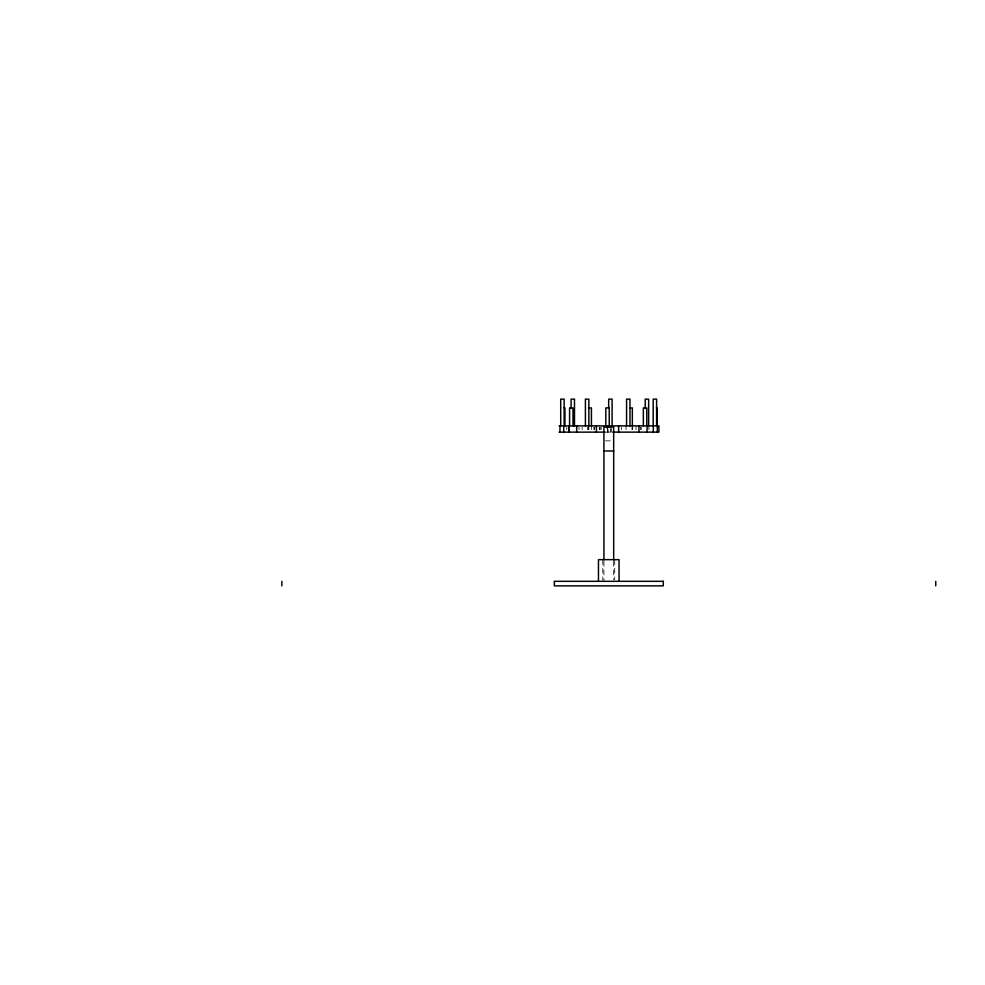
<?xml version="1.0" encoding="UTF-8"?>
<svg xmlns="http://www.w3.org/2000/svg" width="985" height="985" viewBox="0 0 985 985"><rect width="100%" height="100%" fill="white"/><g stroke="black" fill="none" stroke-linecap="round" stroke-linejoin="round"><path stroke-width="0.74" stroke-dasharray="4.92 3.69" d="M605.073 432.132L612.375 432.132M605.332 440.849L612.288 440.849M588.636 427.145L588.648 429.632M648.93 427.145L648.93 429.632M641.26 427.145L641.26 429.632M640.509 427.145L640.509 429.632M636.039 425.889L636.039 429.632M632.69 427.145L632.69 429.632M632.025 427.145L631.976 429.632M626.017 425.889L626.017 429.632M621.535 427.145L621.535 429.632M614.714 559.652L614.714 579.882M613.68 561.388L613.68 579.783M611.34 428.389L611.34 432.132M610.454 428.389L610.466 432.132M608.127 429.632L608.127 432.132M607.425 428.389L607.486 432.132M603.928 561.388L603.928 581.322M602.795 559.652L602.795 579.882M601.232 427.145L601.232 429.632M600.148 427.145L600.148 429.632M599.631 427.145L599.631 429.632M599.311 427.145L599.311 429.632M594.398 427.145L594.398 429.632M593.893 427.145L593.893 429.632M591.345 427.145L591.345 429.632M588.784 425.889L588.784 429.632M587.553 427.145L587.553 429.632M582.123 427.145L582.123 429.632M579.008 427.145L579.008 429.632M566.769 427.145L566.769 429.632"/><path stroke-width="1.48" d="M564.06 407.913L564.934 407.913L564.934 425.889M588.377 407.913L591.419 407.913L591.419 425.889M629.846 407.913L632.345 407.913L632.345 425.889M656.367 407.913L657.118 407.913L657.118 425.889M559.049 425.889L658.903 425.889L658.903 432.132L612.596 432.132M559.049 432.132L604.888 432.132M603.928 450.982L613.68 450.982M935.75 581.322L935.75 585.866M657.315 425.889L657.315 432.132M656.613 425.889L656.613 399.134L653.178 399.134L653.178 425.889M653.314 425.889L653.314 432.132M648.635 425.889L648.635 399.134L645.224 399.134L645.224 408.061M647.083 425.889L647.083 432.132M646.776 425.889L646.776 407.913L643.365 407.913L643.353 425.889M638.945 425.889L638.945 432.132M629.981 425.889L629.981 399.134L626.571 399.134L626.571 425.889M619.048 581.322L619.048 559.652L598.461 559.652L598.461 581.322M618.629 425.889L618.629 432.132M613.68 559.849L613.68 427.096L603.928 427.096L603.928 559.849M612.104 425.889L612.104 399.134L608.668 399.134L608.668 408.061M609.222 425.889L609.222 407.913L605.8 407.913L605.8 425.889M607.486 425.889L607.425 428.389M596.417 425.889L596.417 432.132M588.845 425.889L588.845 399.134L585.41 399.134L585.41 425.889M576.681 425.889L576.681 432.132M574.489 425.889L574.489 399.134L571.078 399.134L571.078 408.061M572.999 425.889L572.999 407.913L569.576 407.913L569.576 425.889M564.146 425.889L564.146 399.134L560.711 399.134L560.711 425.889M563.715 425.889L563.715 432.132M559.972 425.889L559.972 432.132M281.87 581.322L281.87 585.866M663.299 581.322L554.321 581.322L554.321 585.866L663.299 585.866L663.299 581.322M569.059 432.132L569.059 425.889L568.936 432.132"/></g></svg>
